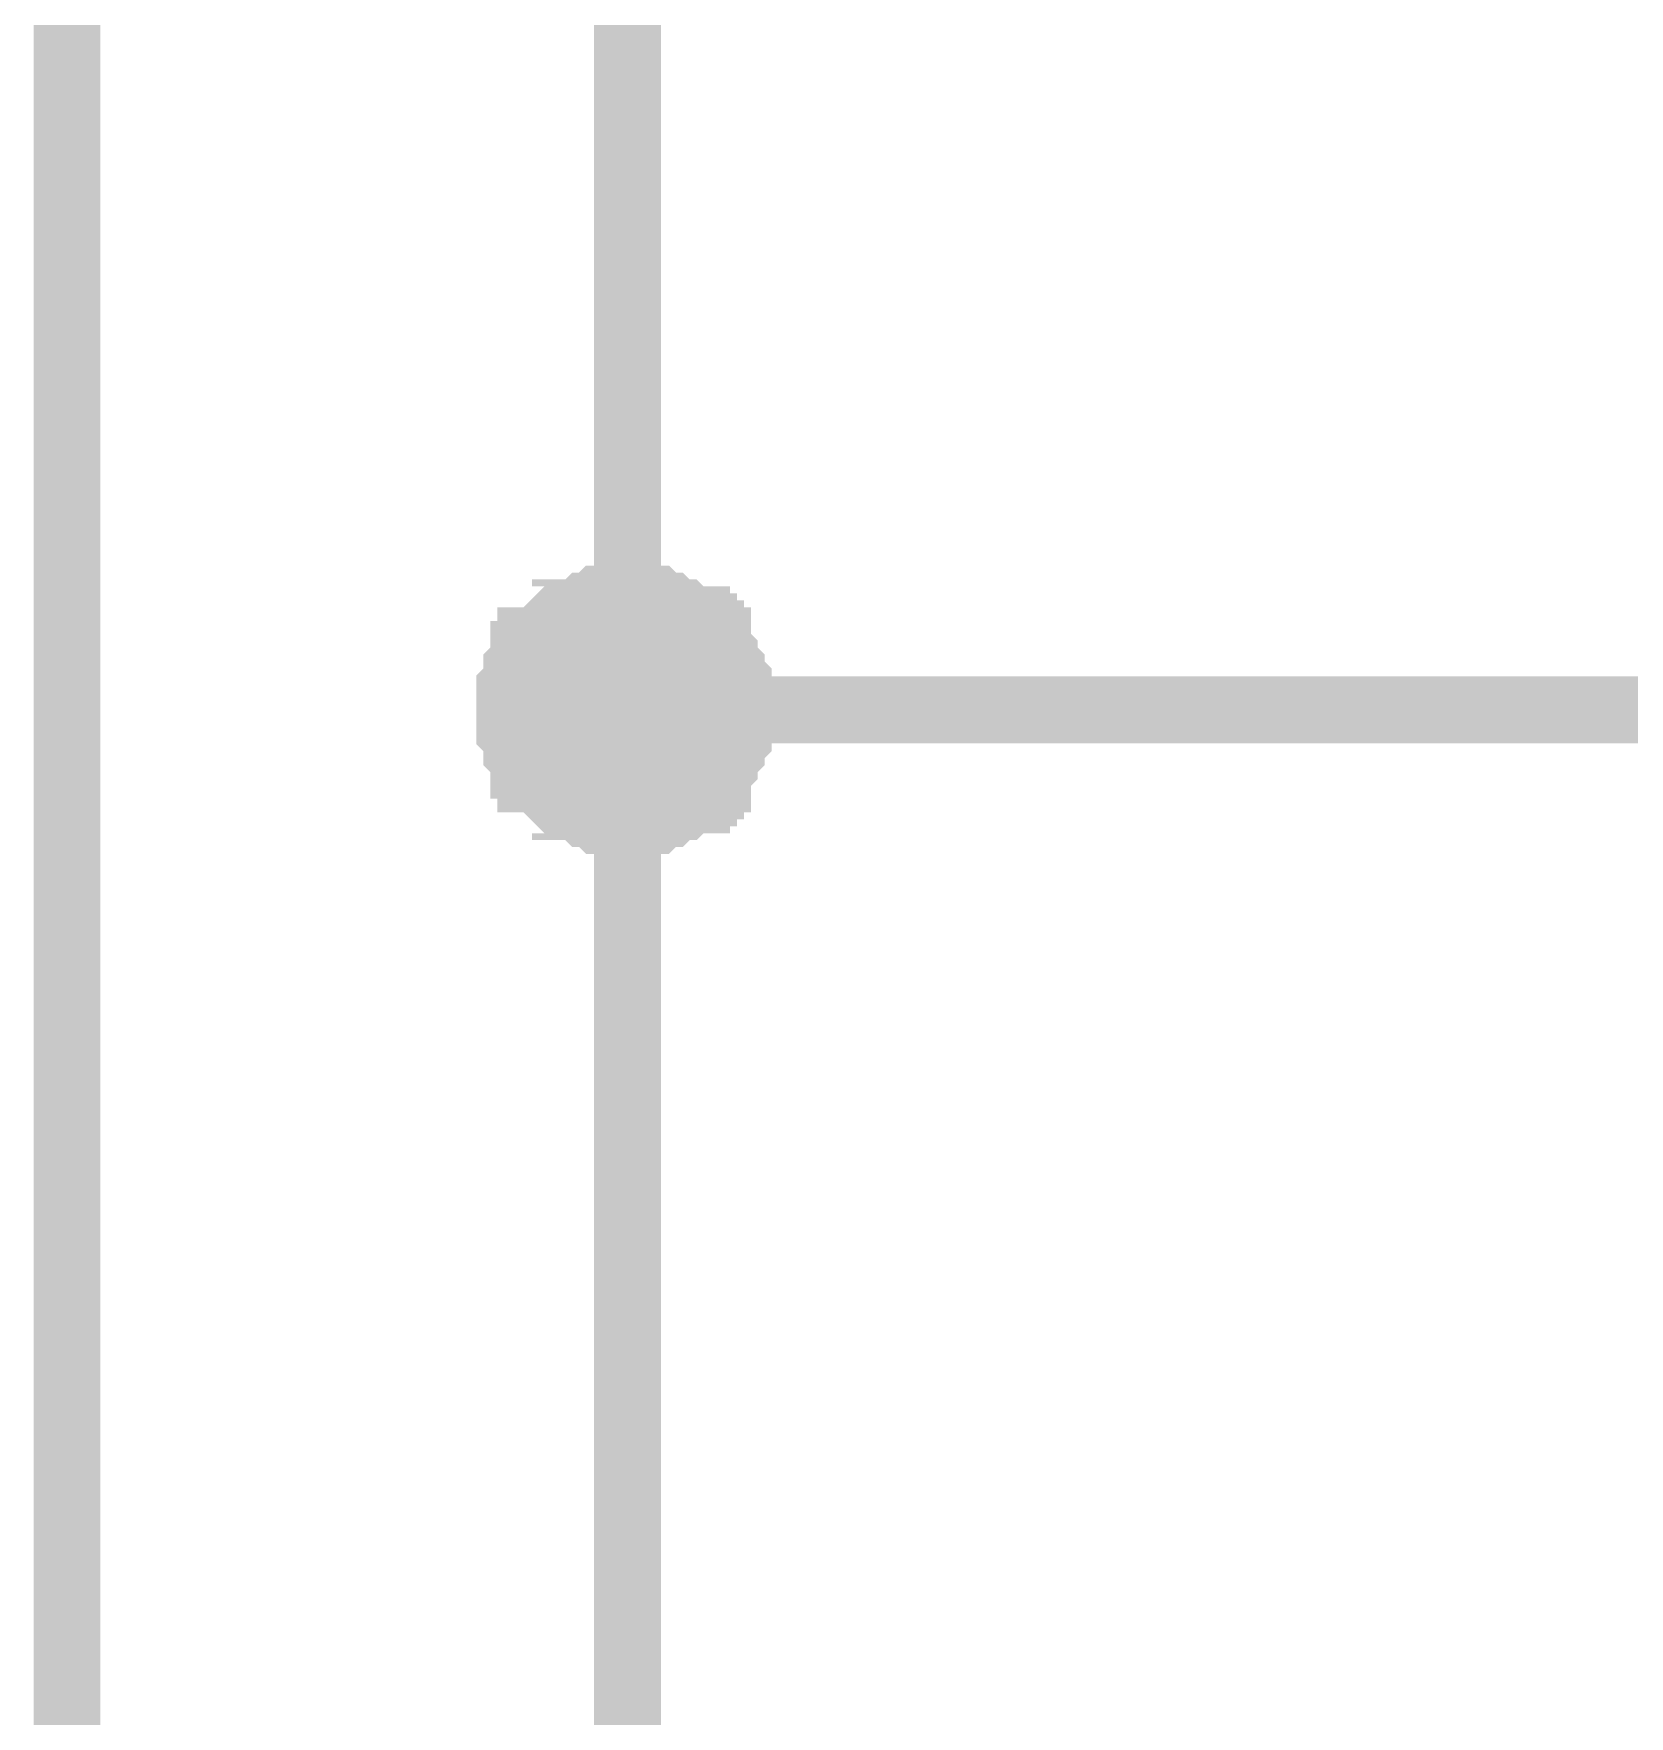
# Paper-space layout 'Layout1' of a CAD drawing. Extents: x -1 to 840, y -1 to 593.
# Drawn here: x 698.03 to 705.19, y 271.47 to 279.02 of the extents above; entities that cross this region are included whole.
import ezdxf

# ---------------------------------------------------------------- set-up
doc = ezdxf.new("R2010")
doc.units = 0
doc.header["$MEASUREMENT"] = 0
doc.layers.add('Sheet', color=255, linetype='CONTINUOUS')

psp = doc.layouts.get("Layout1")

# ---------------------------------------------------------------- linework, layer by layer
at = {"layer": 'Sheet', "color": 7}
for points, const_width in [([(700.6981, 290.9917), (700.6981, 275.9863), (703.1826, 275.9863)], 0.2997), ([(698.1825, 265.9828), (698.1825, 280.9881)], 0.2997), ([(700.1701, 275.9863), (700.1701, 276.0174), (700.1701, 276.0485), (700.1701, 276.0485), (700.1701, 276.0795), (700.2012, 276.1106), (700.2012, 276.1417), (700.2012, 276.1727), (700.2012, 276.1727), (700.2323, 276.2038), (700.2323, 276.2349), (700.2633, 276.2349), (700.2633, 276.2659), (700.2633, 276.297), (700.2944, 276.297), (700.3254, 276.3281), (700.3254, 276.3281), (700.3565, 276.3591), (700.3565, 276.3591), (700.3875, 276.3902), (700.4186, 276.3902), (700.4186, 276.4213), (700.4496, 276.4213), (700.4807, 276.4213), (700.5118, 276.4523), (700.5118, 276.4523), (700.5428, 276.4523), (700.5739, 276.4834), (700.6049, 276.4834), (700.636, 276.4834), (700.636, 276.4834), (700.667, 276.4834), (700.6981, 276.4834)], 0.2997), ([(700.1701, 275.9863), (700.1701, 276.0174), (700.1701, 276.0485), (700.1701, 276.0485), (700.1701, 276.0795), (700.2012, 276.1106), (700.2012, 276.1417), (700.2012, 276.1727), (700.2012, 276.1727), (700.2323, 276.2038), (700.2323, 276.2349), (700.2633, 276.2349), (700.2633, 276.2659), (700.2633, 276.297), (700.2944, 276.297), (700.3254, 276.3281), (700.3254, 276.3281), (700.3565, 276.3591), (700.3565, 276.3591), (700.3875, 276.3902), (700.4186, 276.3902), (700.4186, 276.4213), (700.4496, 276.4213), (700.4807, 276.4213), (700.5118, 276.4523), (700.5118, 276.4523), (700.5428, 276.4523), (700.5739, 276.4834), (700.6049, 276.4834), (700.636, 276.4834), (700.636, 276.4834), (700.667, 276.4834), (700.6981, 276.4834)], 0.2997), ([(700.1701, 275.9863), (700.1701, 276.0174), (700.1701, 276.0485), (700.1701, 276.0485), (700.1701, 276.0795), (700.2012, 276.1106), (700.2012, 276.1417), (700.2012, 276.1727), (700.2012, 276.1727), (700.2323, 276.2038), (700.2323, 276.2349), (700.2633, 276.2349), (700.2633, 276.2659), (700.2633, 276.297), (700.2944, 276.297), (700.3254, 276.3281), (700.3254, 276.3281), (700.3565, 276.3591), (700.3565, 276.3591), (700.3875, 276.3902), (700.4186, 276.3902), (700.4186, 276.4213), (700.4496, 276.4213), (700.4807, 276.4213), (700.5118, 276.4523), (700.5118, 276.4523), (700.5428, 276.4523), (700.5739, 276.4834), (700.6049, 276.4834), (700.636, 276.4834), (700.636, 276.4834), (700.667, 276.4834), (700.6981, 276.4834)], 0.2997), ([(700.1701, 275.9863), (700.1701, 276.0174), (700.1701, 276.0485), (700.1701, 276.0485), (700.1701, 276.0795), (700.2012, 276.1106), (700.2012, 276.1417), (700.2012, 276.1727), (700.2012, 276.1727), (700.2323, 276.2038), (700.2323, 276.2349), (700.2633, 276.2349), (700.2633, 276.2659), (700.2633, 276.297), (700.2944, 276.297), (700.3254, 276.3281), (700.3254, 276.3281), (700.3565, 276.3591), (700.3565, 276.3591), (700.3875, 276.3902), (700.4186, 276.3902), (700.4186, 276.4213), (700.4496, 276.4213), (700.4807, 276.4213), (700.5118, 276.4523), (700.5118, 276.4523), (700.5428, 276.4523), (700.5739, 276.4834), (700.6049, 276.4834), (700.636, 276.4834), (700.636, 276.4834), (700.667, 276.4834), (700.6981, 276.4834)], 0.2997), ([(700.6981, 276.4834), (700.6981, 276.4834)], 0.2997), ([(700.6981, 276.4834), (700.7292, 276.4834), (700.7602, 276.4834), (700.7602, 276.4834), (700.7913, 276.4834), (700.8223, 276.4834), (700.8534, 276.4523), (700.8844, 276.4523), (700.8844, 276.4523), (700.9155, 276.4213), (700.9465, 276.4213), (700.9465, 276.4213), (700.9776, 276.3902), (701.0087, 276.3902), (701.0087, 276.3591), (701.0397, 276.3591), (701.0397, 276.3281), (701.0708, 276.3281), (701.0708, 276.297), (701.1018, 276.297), (701.1018, 276.2659), (701.1329, 276.2349), (701.1329, 276.2349), (701.1329, 276.2038), (701.1639, 276.1727), (701.1639, 276.1727), (701.1639, 276.1417), (701.195, 276.1106), (701.195, 276.0795), (701.195, 276.0485), (701.195, 276.0485), (701.195, 276.0174), (701.195, 275.9863)], 0.2997), ([(700.6981, 276.4834), (700.6981, 276.4834)], 0.2997), ([(700.6981, 276.4834), (700.7292, 276.4834), (700.7602, 276.4834), (700.7602, 276.4834), (700.7913, 276.4834), (700.8223, 276.4834), (700.8534, 276.4523), (700.8844, 276.4523), (700.8844, 276.4523), (700.9155, 276.4213), (700.9465, 276.4213), (700.9465, 276.4213), (700.9776, 276.3902), (701.0087, 276.3902), (701.0087, 276.3591), (701.0397, 276.3591), (701.0397, 276.3281), (701.0708, 276.3281), (701.0708, 276.297), (701.1018, 276.297), (701.1018, 276.2659), (701.1329, 276.2349), (701.1329, 276.2349), (701.1329, 276.2038), (701.1639, 276.1727), (701.1639, 276.1727), (701.1639, 276.1417), (701.195, 276.1106), (701.195, 276.0795), (701.195, 276.0485), (701.195, 276.0485), (701.195, 276.0174), (701.195, 275.9863)], 0.2997), ([(700.6981, 276.4834), (700.6981, 276.4834)], 0.2997), ([(700.6981, 276.4834), (700.7292, 276.4834), (700.7602, 276.4834), (700.7602, 276.4834), (700.7913, 276.4834), (700.8223, 276.4834), (700.8534, 276.4523), (700.8844, 276.4523), (700.8844, 276.4523), (700.9155, 276.4213), (700.9465, 276.4213), (700.9465, 276.4213), (700.9776, 276.3902), (701.0087, 276.3902), (701.0087, 276.3591), (701.0397, 276.3591), (701.0397, 276.3281), (701.0708, 276.3281), (701.0708, 276.297), (701.1018, 276.297), (701.1018, 276.2659), (701.1329, 276.2349), (701.1329, 276.2349), (701.1329, 276.2038), (701.1639, 276.1727), (701.1639, 276.1727), (701.1639, 276.1417), (701.195, 276.1106), (701.195, 276.0795), (701.195, 276.0485), (701.195, 276.0485), (701.195, 276.0174), (701.195, 275.9863)], 0.2997), ([(700.6981, 276.4834), (700.6981, 276.4834)], 0.2997), ([(700.6981, 276.4834), (700.7292, 276.4834), (700.7602, 276.4834), (700.7602, 276.4834), (700.7913, 276.4834), (700.8223, 276.4834), (700.8534, 276.4523), (700.8844, 276.4523), (700.8844, 276.4523), (700.9155, 276.4213), (700.9465, 276.4213), (700.9465, 276.4213), (700.9776, 276.3902), (701.0087, 276.3902), (701.0087, 276.3591), (701.0397, 276.3591), (701.0397, 276.3281), (701.0708, 276.3281), (701.0708, 276.297), (701.1018, 276.297), (701.1018, 276.2659), (701.1329, 276.2349), (701.1329, 276.2349), (701.1329, 276.2038), (701.1639, 276.1727), (701.1639, 276.1727), (701.1639, 276.1417), (701.195, 276.1106), (701.195, 276.0795), (701.195, 276.0485), (701.195, 276.0485), (701.195, 276.0174), (701.195, 275.9863)], 0.2997), ([(700.1701, 275.9863), (700.1701, 276.0174), (700.1701, 276.0485), (700.1701, 276.0485), (700.1701, 276.0795), (700.2012, 276.1106), (700.2012, 276.1417), (700.2012, 276.1727), (700.2012, 276.1727), (700.2323, 276.2038), (700.2323, 276.2349), (700.2633, 276.2349), (700.2633, 276.2659), (700.2633, 276.297), (700.2944, 276.297), (700.3254, 276.3281), (700.3254, 276.3281), (700.3565, 276.3591), (700.3565, 276.3591), (700.3875, 276.3902), (700.4186, 276.3902), (700.4186, 276.4213), (700.4496, 276.4213), (700.4807, 276.4213), (700.5118, 276.4523), (700.5118, 276.4523), (700.5428, 276.4523), (700.5739, 276.4834), (700.6049, 276.4834), (700.636, 276.4834), (700.636, 276.4834), (700.667, 276.4834), (700.6981, 276.4834)], 0.0991), ([(700.1701, 275.9863), (700.1701, 276.0174), (700.1701, 276.0485), (700.1701, 276.0485), (700.1701, 276.0795), (700.2012, 276.1106), (700.2012, 276.1417), (700.2012, 276.1727), (700.2012, 276.1727), (700.2323, 276.2038), (700.2323, 276.2349), (700.2633, 276.2349), (700.2633, 276.2659), (700.2633, 276.297), (700.2944, 276.297), (700.3254, 276.3281), (700.3254, 276.3281), (700.3565, 276.3591), (700.3565, 276.3591), (700.3875, 276.3902), (700.4186, 276.3902), (700.4186, 276.4213), (700.4496, 276.4213), (700.4807, 276.4213), (700.5118, 276.4523), (700.5118, 276.4523), (700.5428, 276.4523), (700.5739, 276.4834), (700.6049, 276.4834), (700.636, 276.4834), (700.636, 276.4834), (700.667, 276.4834), (700.6981, 276.4834)], 0.0991), ([(700.1701, 275.9863), (700.1701, 276.0174), (700.1701, 276.0485), (700.1701, 276.0485), (700.1701, 276.0795), (700.2012, 276.1106), (700.2012, 276.1417), (700.2012, 276.1727), (700.2012, 276.1727), (700.2323, 276.2038), (700.2323, 276.2349), (700.2633, 276.2349), (700.2633, 276.2659), (700.2633, 276.297), (700.2944, 276.297), (700.3254, 276.3281), (700.3254, 276.3281), (700.3565, 276.3591), (700.3565, 276.3591), (700.3875, 276.3902), (700.4186, 276.3902), (700.4186, 276.4213), (700.4496, 276.4213), (700.4807, 276.4213), (700.5118, 276.4523), (700.5118, 276.4523), (700.5428, 276.4523), (700.5739, 276.4834), (700.6049, 276.4834), (700.636, 276.4834), (700.636, 276.4834), (700.667, 276.4834), (700.6981, 276.4834)], 0.0991), ([(700.1701, 275.9863), (700.1701, 276.0174), (700.1701, 276.0485), (700.1701, 276.0485), (700.1701, 276.0795), (700.2012, 276.1106), (700.2012, 276.1417), (700.2012, 276.1727), (700.2012, 276.1727), (700.2323, 276.2038), (700.2323, 276.2349), (700.2633, 276.2349), (700.2633, 276.2659), (700.2633, 276.297), (700.2944, 276.297), (700.3254, 276.3281), (700.3254, 276.3281), (700.3565, 276.3591), (700.3565, 276.3591), (700.3875, 276.3902), (700.4186, 276.3902), (700.4186, 276.4213), (700.4496, 276.4213), (700.4807, 276.4213), (700.5118, 276.4523), (700.5118, 276.4523), (700.5428, 276.4523), (700.5739, 276.4834), (700.6049, 276.4834), (700.636, 276.4834), (700.636, 276.4834), (700.667, 276.4834), (700.6981, 276.4834)], 0.0991), ([(700.6981, 276.4834), (700.6981, 276.4834)], 0.0991), ([(700.6981, 276.4834), (700.7292, 276.4834), (700.7602, 276.4834), (700.7602, 276.4834), (700.7913, 276.4834), (700.8223, 276.4834), (700.8534, 276.4523), (700.8844, 276.4523), (700.8844, 276.4523), (700.9155, 276.4213), (700.9465, 276.4213), (700.9465, 276.4213), (700.9776, 276.3902), (701.0087, 276.3902), (701.0087, 276.3591), (701.0397, 276.3591), (701.0397, 276.3281), (701.0708, 276.3281), (701.0708, 276.297), (701.1018, 276.297), (701.1018, 276.2659), (701.1329, 276.2349), (701.1329, 276.2349), (701.1329, 276.2038), (701.1639, 276.1727), (701.1639, 276.1727), (701.1639, 276.1417), (701.195, 276.1106), (701.195, 276.0795), (701.195, 276.0485), (701.195, 276.0485), (701.195, 276.0174), (701.195, 275.9863)], 0.0991), ([(700.6981, 276.4834), (700.6981, 276.4834)], 0.0991), ([(700.6981, 276.4834), (700.7292, 276.4834), (700.7602, 276.4834), (700.7602, 276.4834), (700.7913, 276.4834), (700.8223, 276.4834), (700.8534, 276.4523), (700.8844, 276.4523), (700.8844, 276.4523), (700.9155, 276.4213), (700.9465, 276.4213), (700.9465, 276.4213), (700.9776, 276.3902), (701.0087, 276.3902), (701.0087, 276.3591), (701.0397, 276.3591), (701.0397, 276.3281), (701.0708, 276.3281), (701.0708, 276.297), (701.1018, 276.297), (701.1018, 276.2659), (701.1329, 276.2349), (701.1329, 276.2349), (701.1329, 276.2038), (701.1639, 276.1727), (701.1639, 276.1727), (701.1639, 276.1417), (701.195, 276.1106), (701.195, 276.0795), (701.195, 276.0485), (701.195, 276.0485), (701.195, 276.0174), (701.195, 275.9863)], 0.0991), ([(700.6981, 276.4834), (700.6981, 276.4834)], 0.0991), ([(700.6981, 276.4834), (700.7292, 276.4834), (700.7602, 276.4834), (700.7602, 276.4834), (700.7913, 276.4834), (700.8223, 276.4834), (700.8534, 276.4523), (700.8844, 276.4523), (700.8844, 276.4523), (700.9155, 276.4213), (700.9465, 276.4213), (700.9465, 276.4213), (700.9776, 276.3902), (701.0087, 276.3902), (701.0087, 276.3591), (701.0397, 276.3591), (701.0397, 276.3281), (701.0708, 276.3281), (701.0708, 276.297), (701.1018, 276.297), (701.1018, 276.2659), (701.1329, 276.2349), (701.1329, 276.2349), (701.1329, 276.2038), (701.1639, 276.1727), (701.1639, 276.1727), (701.1639, 276.1417), (701.195, 276.1106), (701.195, 276.0795), (701.195, 276.0485), (701.195, 276.0485), (701.195, 276.0174), (701.195, 275.9863)], 0.0991), ([(700.6981, 276.4834), (700.6981, 276.4834)], 0.0991), ([(700.6981, 276.4834), (700.7292, 276.4834), (700.7602, 276.4834), (700.7602, 276.4834), (700.7913, 276.4834), (700.8223, 276.4834), (700.8534, 276.4523), (700.8844, 276.4523), (700.8844, 276.4523), (700.9155, 276.4213), (700.9465, 276.4213), (700.9465, 276.4213), (700.9776, 276.3902), (701.0087, 276.3902), (701.0087, 276.3591), (701.0397, 276.3591), (701.0397, 276.3281), (701.0708, 276.3281), (701.0708, 276.297), (701.1018, 276.297), (701.1018, 276.2659), (701.1329, 276.2349), (701.1329, 276.2349), (701.1329, 276.2038), (701.1639, 276.1727), (701.1639, 276.1727), (701.1639, 276.1417), (701.195, 276.1106), (701.195, 276.0795), (701.195, 276.0485), (701.195, 276.0485), (701.195, 276.0174), (701.195, 275.9863)], 0.0991), ([(700.6981, 275.4893), (700.667, 275.4893), (700.636, 275.4893), (700.636, 275.4893), (700.6049, 275.4893), (700.5739, 275.4893), (700.5428, 275.5203), (700.5118, 275.5203), (700.5118, 275.5203), (700.4807, 275.5514), (700.4496, 275.5514), (700.4186, 275.5514), (700.4186, 275.5825), (700.3875, 275.5825), (700.3565, 275.6135), (700.3565, 275.6135), (700.3254, 275.6446), (700.3254, 275.6446), (700.2944, 275.6757), (700.2633, 275.6757), (700.2633, 275.7067), (700.2633, 275.7378), (700.2323, 275.7378), (700.2323, 275.7689), (700.2012, 275.7999), (700.2012, 275.7999), (700.2012, 275.831), (700.2012, 275.8621), (700.1701, 275.8931), (700.1701, 275.9242), (700.1701, 275.9242), (700.1701, 275.9553), (700.1701, 275.9863)], 0.2997), ([(700.1701, 275.9863), (700.1701, 275.9863)], 0.2997), ([(700.6981, 275.4893), (700.667, 275.4893), (700.636, 275.4893), (700.636, 275.4893), (700.6049, 275.4893), (700.5739, 275.4893), (700.5428, 275.5203), (700.5118, 275.5203), (700.5118, 275.5203), (700.4807, 275.5514), (700.4496, 275.5514), (700.4186, 275.5514), (700.4186, 275.5825), (700.3875, 275.5825), (700.3565, 275.6135), (700.3565, 275.6135), (700.3254, 275.6446), (700.3254, 275.6446), (700.2944, 275.6757), (700.2633, 275.6757), (700.2633, 275.7067), (700.2633, 275.7378), (700.2323, 275.7378), (700.2323, 275.7689), (700.2012, 275.7999), (700.2012, 275.7999), (700.2012, 275.831), (700.2012, 275.8621), (700.1701, 275.8931), (700.1701, 275.9242), (700.1701, 275.9242), (700.1701, 275.9553), (700.1701, 275.9863)], 0.2997), ([(700.1701, 275.9863), (700.1701, 275.9863)], 0.2997), ([(700.6981, 275.4893), (700.667, 275.4893), (700.636, 275.4893), (700.636, 275.4893), (700.6049, 275.4893), (700.5739, 275.4893), (700.5428, 275.5203), (700.5118, 275.5203), (700.5118, 275.5203), (700.4807, 275.5514), (700.4496, 275.5514), (700.4186, 275.5514), (700.4186, 275.5825), (700.3875, 275.5825), (700.3565, 275.6135), (700.3565, 275.6135), (700.3254, 275.6446), (700.3254, 275.6446), (700.2944, 275.6757), (700.2633, 275.6757), (700.2633, 275.7067), (700.2633, 275.7378), (700.2323, 275.7378), (700.2323, 275.7689), (700.2012, 275.7999), (700.2012, 275.7999), (700.2012, 275.831), (700.2012, 275.8621), (700.1701, 275.8931), (700.1701, 275.9242), (700.1701, 275.9242), (700.1701, 275.9553), (700.1701, 275.9863)], 0.2997), ([(700.1701, 275.9863), (700.1701, 275.9863)], 0.2997), ([(700.6981, 275.4893), (700.667, 275.4893), (700.636, 275.4893), (700.636, 275.4893), (700.6049, 275.4893), (700.5739, 275.4893), (700.5428, 275.5203), (700.5118, 275.5203), (700.5118, 275.5203), (700.4807, 275.5514), (700.4496, 275.5514), (700.4186, 275.5514), (700.4186, 275.5825), (700.3875, 275.5825), (700.3565, 275.6135), (700.3565, 275.6135), (700.3254, 275.6446), (700.3254, 275.6446), (700.2944, 275.6757), (700.2633, 275.6757), (700.2633, 275.7067), (700.2633, 275.7378), (700.2323, 275.7378), (700.2323, 275.7689), (700.2012, 275.7999), (700.2012, 275.7999), (700.2012, 275.831), (700.2012, 275.8621), (700.1701, 275.8931), (700.1701, 275.9242), (700.1701, 275.9242), (700.1701, 275.9553), (700.1701, 275.9863)], 0.2997), ([(700.1701, 275.9863), (700.1701, 275.9863)], 0.2997), ([(701.195, 275.9863), (701.195, 275.9553), (701.195, 275.9242), (701.195, 275.9242), (701.195, 275.8931), (701.195, 275.8621), (701.1639, 275.831), (701.1639, 275.7999), (701.1639, 275.7999), (701.1329, 275.7689), (701.1329, 275.7378), (701.1329, 275.7378), (701.1018, 275.7067), (701.1018, 275.6757), (701.0708, 275.6757), (701.0708, 275.6446), (701.0397, 275.6446), (701.0397, 275.6135), (701.0087, 275.6135), (701.0087, 275.5825), (700.9776, 275.5825), (700.9465, 275.5514), (700.9465, 275.5514), (700.9155, 275.5514), (700.8844, 275.5203), (700.8844, 275.5203), (700.8534, 275.5203), (700.8223, 275.4893), (700.7913, 275.4893), (700.7602, 275.4893), (700.7602, 275.4893), (700.7292, 275.4893), (700.6981, 275.4893)], 0.2997), ([(700.6981, 275.9863), (700.6981, 260.981), (703.1826, 260.981)], 0.2997), ([(701.195, 275.9863), (701.195, 275.9553), (701.195, 275.9242), (701.195, 275.9242), (701.195, 275.8931), (701.195, 275.8621), (701.1639, 275.831), (701.1639, 275.7999), (701.1639, 275.7999), (701.1329, 275.7689), (701.1329, 275.7378), (701.1329, 275.7378), (701.1018, 275.7067), (701.1018, 275.6757), (701.0708, 275.6757), (701.0708, 275.6446), (701.0397, 275.6446), (701.0397, 275.6135), (701.0087, 275.6135), (701.0087, 275.5825), (700.9776, 275.5825), (700.9465, 275.5514), (700.9465, 275.5514), (700.9155, 275.5514), (700.8844, 275.5203), (700.8844, 275.5203), (700.8534, 275.5203), (700.8223, 275.4893), (700.7913, 275.4893), (700.7602, 275.4893), (700.7602, 275.4893), (700.7292, 275.4893), (700.6981, 275.4893)], 0.2997), ([(701.195, 275.9863), (701.195, 275.9553), (701.195, 275.9242), (701.195, 275.9242), (701.195, 275.8931), (701.195, 275.8621), (701.1639, 275.831), (701.1639, 275.7999), (701.1639, 275.7999), (701.1329, 275.7689), (701.1329, 275.7378), (701.1329, 275.7378), (701.1018, 275.7067), (701.1018, 275.6757), (701.0708, 275.6757), (701.0708, 275.6446), (701.0397, 275.6446), (701.0397, 275.6135), (701.0087, 275.6135), (701.0087, 275.5825), (700.9776, 275.5825), (700.9465, 275.5514), (700.9465, 275.5514), (700.9155, 275.5514), (700.8844, 275.5203), (700.8844, 275.5203), (700.8534, 275.5203), (700.8223, 275.4893), (700.7913, 275.4893), (700.7602, 275.4893), (700.7602, 275.4893), (700.7292, 275.4893), (700.6981, 275.4893)], 0.2997), ([(701.195, 275.9863), (701.195, 275.9553), (701.195, 275.9242), (701.195, 275.9242), (701.195, 275.8931), (701.195, 275.8621), (701.1639, 275.831), (701.1639, 275.7999), (701.1639, 275.7999), (701.1329, 275.7689), (701.1329, 275.7378), (701.1329, 275.7378), (701.1018, 275.7067), (701.1018, 275.6757), (701.0708, 275.6757), (701.0708, 275.6446), (701.0397, 275.6446), (701.0397, 275.6135), (701.0087, 275.6135), (701.0087, 275.5825), (700.9776, 275.5825), (700.9465, 275.5514), (700.9465, 275.5514), (700.9155, 275.5514), (700.8844, 275.5203), (700.8844, 275.5203), (700.8534, 275.5203), (700.8223, 275.4893), (700.7913, 275.4893), (700.7602, 275.4893), (700.7602, 275.4893), (700.7292, 275.4893), (700.6981, 275.4893)], 0.2997), ([(701.195, 275.9863), (701.195, 275.9863), (701.195, 275.9863), (701.195, 275.9863), (701.195, 275.9863), (701.195, 275.9863), (701.195, 275.9863), (701.195, 275.9863), (701.195, 275.9863), (701.195, 275.9863), (701.195, 275.9863), (701.195, 275.9863), (701.195, 275.9863), (701.195, 275.9863), (701.195, 275.9863), (701.195, 275.9863), (701.195, 275.9863), (701.195, 275.9863), (701.195, 275.9863), (701.195, 275.9863), (701.195, 275.9863), (701.195, 275.9863), (701.195, 275.9863), (701.195, 275.9863), (701.195, 275.9863), (701.195, 275.9863), (701.195, 275.9863), (701.195, 275.9863), (701.195, 275.9863), (701.195, 275.9863), (701.195, 275.9863), (701.195, 275.9863), (701.195, 275.9863)], 0.2997), ([(701.195, 275.9863), (701.195, 275.9863)], 0.2997), ([(701.195, 275.9863), (701.195, 275.9863), (701.195, 275.9863), (701.195, 275.9863), (701.195, 275.9863), (701.195, 275.9863), (701.195, 275.9863), (701.195, 275.9863), (701.195, 275.9863), (701.195, 275.9863), (701.195, 275.9863), (701.195, 275.9863), (701.195, 275.9863), (701.195, 275.9863), (701.195, 275.9863), (701.195, 275.9863), (701.195, 275.9863), (701.195, 275.9863), (701.195, 275.9863), (701.195, 275.9863), (701.195, 275.9863), (701.195, 275.9863), (701.195, 275.9863), (701.195, 275.9863), (701.195, 275.9863), (701.195, 275.9863), (701.195, 275.9863), (701.195, 275.9863), (701.195, 275.9863), (701.195, 275.9863), (701.195, 275.9863), (701.195, 275.9863), (701.195, 275.9863)], 0.2997), ([(701.195, 275.9863), (701.195, 275.9863)], 0.2997), ([(701.195, 275.9863), (701.195, 275.9863), (701.195, 275.9863), (701.195, 275.9863), (701.195, 275.9863), (701.195, 275.9863), (701.195, 275.9863), (701.195, 275.9863), (701.195, 275.9863), (701.195, 275.9863), (701.195, 275.9863), (701.195, 275.9863), (701.195, 275.9863), (701.195, 275.9863), (701.195, 275.9863), (701.195, 275.9863), (701.195, 275.9863), (701.195, 275.9863), (701.195, 275.9863), (701.195, 275.9863), (701.195, 275.9863), (701.195, 275.9863), (701.195, 275.9863), (701.195, 275.9863), (701.195, 275.9863), (701.195, 275.9863), (701.195, 275.9863), (701.195, 275.9863), (701.195, 275.9863), (701.195, 275.9863), (701.195, 275.9863), (701.195, 275.9863), (701.195, 275.9863)], 0.2997), ([(701.195, 275.9863), (701.195, 275.9863)], 0.2997), ([(701.195, 275.9863), (701.195, 275.9863), (701.195, 275.9863), (701.195, 275.9863), (701.195, 275.9863), (701.195, 275.9863), (701.195, 275.9863), (701.195, 275.9863), (701.195, 275.9863), (701.195, 275.9863), (701.195, 275.9863), (701.195, 275.9863), (701.195, 275.9863), (701.195, 275.9863), (701.195, 275.9863), (701.195, 275.9863), (701.195, 275.9863), (701.195, 275.9863), (701.195, 275.9863), (701.195, 275.9863), (701.195, 275.9863), (701.195, 275.9863), (701.195, 275.9863), (701.195, 275.9863), (701.195, 275.9863), (701.195, 275.9863), (701.195, 275.9863), (701.195, 275.9863), (701.195, 275.9863), (701.195, 275.9863), (701.195, 275.9863), (701.195, 275.9863), (701.195, 275.9863)], 0.2997), ([(701.195, 275.9863), (701.195, 275.9863)], 0.2997), ([(705.6981, 275.9863), (703.1826, 275.9863)], 0.2997), ([(700.6981, 275.4893), (700.667, 275.4893), (700.636, 275.4893), (700.636, 275.4893), (700.6049, 275.4893), (700.5739, 275.4893), (700.5428, 275.5203), (700.5118, 275.5203), (700.5118, 275.5203), (700.4807, 275.5514), (700.4496, 275.5514), (700.4186, 275.5514), (700.4186, 275.5825), (700.3875, 275.5825), (700.3565, 275.6135), (700.3565, 275.6135), (700.3254, 275.6446), (700.3254, 275.6446), (700.2944, 275.6757), (700.2633, 275.6757), (700.2633, 275.7067), (700.2633, 275.7378), (700.2323, 275.7378), (700.2323, 275.7689), (700.2012, 275.7999), (700.2012, 275.7999), (700.2012, 275.831), (700.2012, 275.8621), (700.1701, 275.8931), (700.1701, 275.9242), (700.1701, 275.9242), (700.1701, 275.9553), (700.1701, 275.9863)], 0.0991), ([(700.1701, 275.9863), (700.1701, 275.9863)], 0.0991), ([(700.6981, 275.4893), (700.667, 275.4893), (700.636, 275.4893), (700.636, 275.4893), (700.6049, 275.4893), (700.5739, 275.4893), (700.5428, 275.5203), (700.5118, 275.5203), (700.5118, 275.5203), (700.4807, 275.5514), (700.4496, 275.5514), (700.4186, 275.5514), (700.4186, 275.5825), (700.3875, 275.5825), (700.3565, 275.6135), (700.3565, 275.6135), (700.3254, 275.6446), (700.3254, 275.6446), (700.2944, 275.6757), (700.2633, 275.6757), (700.2633, 275.7067), (700.2633, 275.7378), (700.2323, 275.7378), (700.2323, 275.7689), (700.2012, 275.7999), (700.2012, 275.7999), (700.2012, 275.831), (700.2012, 275.8621), (700.1701, 275.8931), (700.1701, 275.9242), (700.1701, 275.9242), (700.1701, 275.9553), (700.1701, 275.9863)], 0.0991), ([(700.1701, 275.9863), (700.1701, 275.9863)], 0.0991), ([(700.6981, 275.4893), (700.667, 275.4893), (700.636, 275.4893), (700.636, 275.4893), (700.6049, 275.4893), (700.5739, 275.4893), (700.5428, 275.5203), (700.5118, 275.5203), (700.5118, 275.5203), (700.4807, 275.5514), (700.4496, 275.5514), (700.4186, 275.5514), (700.4186, 275.5825), (700.3875, 275.5825), (700.3565, 275.6135), (700.3565, 275.6135), (700.3254, 275.6446), (700.3254, 275.6446), (700.2944, 275.6757), (700.2633, 275.6757), (700.2633, 275.7067), (700.2633, 275.7378), (700.2323, 275.7378), (700.2323, 275.7689), (700.2012, 275.7999), (700.2012, 275.7999), (700.2012, 275.831), (700.2012, 275.8621), (700.1701, 275.8931), (700.1701, 275.9242), (700.1701, 275.9242), (700.1701, 275.9553), (700.1701, 275.9863)], 0.0991), ([(700.1701, 275.9863), (700.1701, 275.9863)], 0.0991), ([(700.6981, 275.4893), (700.667, 275.4893), (700.636, 275.4893), (700.636, 275.4893), (700.6049, 275.4893), (700.5739, 275.4893), (700.5428, 275.5203), (700.5118, 275.5203), (700.5118, 275.5203), (700.4807, 275.5514), (700.4496, 275.5514), (700.4186, 275.5514), (700.4186, 275.5825), (700.3875, 275.5825), (700.3565, 275.6135), (700.3565, 275.6135), (700.3254, 275.6446), (700.3254, 275.6446), (700.2944, 275.6757), (700.2633, 275.6757), (700.2633, 275.7067), (700.2633, 275.7378), (700.2323, 275.7378), (700.2323, 275.7689), (700.2012, 275.7999), (700.2012, 275.7999), (700.2012, 275.831), (700.2012, 275.8621), (700.1701, 275.8931), (700.1701, 275.9242), (700.1701, 275.9242), (700.1701, 275.9553), (700.1701, 275.9863)], 0.0991), ([(700.1701, 275.9863), (700.1701, 275.9863)], 0.0991), ([(701.195, 275.9863), (701.195, 275.9553), (701.195, 275.9242), (701.195, 275.9242), (701.195, 275.8931), (701.195, 275.8621), (701.1639, 275.831), (701.1639, 275.7999), (701.1639, 275.7999), (701.1329, 275.7689), (701.1329, 275.7378), (701.1329, 275.7378), (701.1018, 275.7067), (701.1018, 275.6757), (701.0708, 275.6757), (701.0708, 275.6446), (701.0397, 275.6446), (701.0397, 275.6135), (701.0087, 275.6135), (701.0087, 275.5825), (700.9776, 275.5825), (700.9465, 275.5514), (700.9465, 275.5514), (700.9155, 275.5514), (700.8844, 275.5203), (700.8844, 275.5203), (700.8534, 275.5203), (700.8223, 275.4893), (700.7913, 275.4893), (700.7602, 275.4893), (700.7602, 275.4893), (700.7292, 275.4893), (700.6981, 275.4893)], 0.0991), ([(701.195, 275.9863), (701.195, 275.9553), (701.195, 275.9242), (701.195, 275.9242), (701.195, 275.8931), (701.195, 275.8621), (701.1639, 275.831), (701.1639, 275.7999), (701.1639, 275.7999), (701.1329, 275.7689), (701.1329, 275.7378), (701.1329, 275.7378), (701.1018, 275.7067), (701.1018, 275.6757), (701.0708, 275.6757), (701.0708, 275.6446), (701.0397, 275.6446), (701.0397, 275.6135), (701.0087, 275.6135), (701.0087, 275.5825), (700.9776, 275.5825), (700.9465, 275.5514), (700.9465, 275.5514), (700.9155, 275.5514), (700.8844, 275.5203), (700.8844, 275.5203), (700.8534, 275.5203), (700.8223, 275.4893), (700.7913, 275.4893), (700.7602, 275.4893), (700.7602, 275.4893), (700.7292, 275.4893), (700.6981, 275.4893)], 0.0991), ([(701.195, 275.9863), (701.195, 275.9553), (701.195, 275.9242), (701.195, 275.9242), (701.195, 275.8931), (701.195, 275.8621), (701.1639, 275.831), (701.1639, 275.7999), (701.1639, 275.7999), (701.1329, 275.7689), (701.1329, 275.7378), (701.1329, 275.7378), (701.1018, 275.7067), (701.1018, 275.6757), (701.0708, 275.6757), (701.0708, 275.6446), (701.0397, 275.6446), (701.0397, 275.6135), (701.0087, 275.6135), (701.0087, 275.5825), (700.9776, 275.5825), (700.9465, 275.5514), (700.9465, 275.5514), (700.9155, 275.5514), (700.8844, 275.5203), (700.8844, 275.5203), (700.8534, 275.5203), (700.8223, 275.4893), (700.7913, 275.4893), (700.7602, 275.4893), (700.7602, 275.4893), (700.7292, 275.4893), (700.6981, 275.4893)], 0.0991), ([(701.195, 275.9863), (701.195, 275.9553), (701.195, 275.9242), (701.195, 275.9242), (701.195, 275.8931), (701.195, 275.8621), (701.1639, 275.831), (701.1639, 275.7999), (701.1639, 275.7999), (701.1329, 275.7689), (701.1329, 275.7378), (701.1329, 275.7378), (701.1018, 275.7067), (701.1018, 275.6757), (701.0708, 275.6757), (701.0708, 275.6446), (701.0397, 275.6446), (701.0397, 275.6135), (701.0087, 275.6135), (701.0087, 275.5825), (700.9776, 275.5825), (700.9465, 275.5514), (700.9465, 275.5514), (700.9155, 275.5514), (700.8844, 275.5203), (700.8844, 275.5203), (700.8534, 275.5203), (700.8223, 275.4893), (700.7913, 275.4893), (700.7602, 275.4893), (700.7602, 275.4893), (700.7292, 275.4893), (700.6981, 275.4893)], 0.0991), ([(701.195, 275.9863), (701.195, 275.9863), (701.195, 275.9863), (701.195, 275.9863), (701.195, 275.9863), (701.195, 275.9863), (701.195, 275.9863), (701.195, 275.9863), (701.195, 275.9863), (701.195, 275.9863), (701.195, 275.9863), (701.195, 275.9863), (701.195, 275.9863), (701.195, 275.9863), (701.195, 275.9863), (701.195, 275.9863), (701.195, 275.9863), (701.195, 275.9863), (701.195, 275.9863), (701.195, 275.9863), (701.195, 275.9863), (701.195, 275.9863), (701.195, 275.9863), (701.195, 275.9863), (701.195, 275.9863), (701.195, 275.9863), (701.195, 275.9863), (701.195, 275.9863), (701.195, 275.9863), (701.195, 275.9863), (701.195, 275.9863), (701.195, 275.9863), (701.195, 275.9863)], 0.0991), ([(701.195, 275.9863), (701.195, 275.9863)], 0.0991), ([(701.195, 275.9863), (701.195, 275.9863), (701.195, 275.9863), (701.195, 275.9863), (701.195, 275.9863), (701.195, 275.9863), (701.195, 275.9863), (701.195, 275.9863), (701.195, 275.9863), (701.195, 275.9863), (701.195, 275.9863), (701.195, 275.9863), (701.195, 275.9863), (701.195, 275.9863), (701.195, 275.9863), (701.195, 275.9863), (701.195, 275.9863), (701.195, 275.9863), (701.195, 275.9863), (701.195, 275.9863), (701.195, 275.9863), (701.195, 275.9863), (701.195, 275.9863), (701.195, 275.9863), (701.195, 275.9863), (701.195, 275.9863), (701.195, 275.9863), (701.195, 275.9863), (701.195, 275.9863), (701.195, 275.9863), (701.195, 275.9863), (701.195, 275.9863), (701.195, 275.9863)], 0.0991), ([(701.195, 275.9863), (701.195, 275.9863)], 0.0991), ([(701.195, 275.9863), (701.195, 275.9863), (701.195, 275.9863), (701.195, 275.9863), (701.195, 275.9863), (701.195, 275.9863), (701.195, 275.9863), (701.195, 275.9863), (701.195, 275.9863), (701.195, 275.9863), (701.195, 275.9863), (701.195, 275.9863), (701.195, 275.9863), (701.195, 275.9863), (701.195, 275.9863), (701.195, 275.9863), (701.195, 275.9863), (701.195, 275.9863), (701.195, 275.9863), (701.195, 275.9863), (701.195, 275.9863), (701.195, 275.9863), (701.195, 275.9863), (701.195, 275.9863), (701.195, 275.9863), (701.195, 275.9863), (701.195, 275.9863), (701.195, 275.9863), (701.195, 275.9863), (701.195, 275.9863), (701.195, 275.9863), (701.195, 275.9863), (701.195, 275.9863)], 0.0991), ([(701.195, 275.9863), (701.195, 275.9863)], 0.0991), ([(701.195, 275.9863), (701.195, 275.9863), (701.195, 275.9863), (701.195, 275.9863), (701.195, 275.9863), (701.195, 275.9863), (701.195, 275.9863), (701.195, 275.9863), (701.195, 275.9863), (701.195, 275.9863), (701.195, 275.9863), (701.195, 275.9863), (701.195, 275.9863), (701.195, 275.9863), (701.195, 275.9863), (701.195, 275.9863), (701.195, 275.9863), (701.195, 275.9863), (701.195, 275.9863), (701.195, 275.9863), (701.195, 275.9863), (701.195, 275.9863), (701.195, 275.9863), (701.195, 275.9863), (701.195, 275.9863), (701.195, 275.9863), (701.195, 275.9863), (701.195, 275.9863), (701.195, 275.9863), (701.195, 275.9863), (701.195, 275.9863), (701.195, 275.9863), (701.195, 275.9863)], 0.0991), ([(701.195, 275.9863), (701.195, 275.9863)], 0.0991)]:
    psp.add_lwpolyline(points, dxfattribs=dict(at, const_width=const_width))
at = {"layer": 'Sheet', "color": 7, "const_width": 0.508}
psp.add_lwpolyline([(700.5166, 276.0035, 1), (701.0246, 276.0035, 1)], format="xyb", close=True, dxfattribs=at)

doc.saveas('drawing.dxf')
